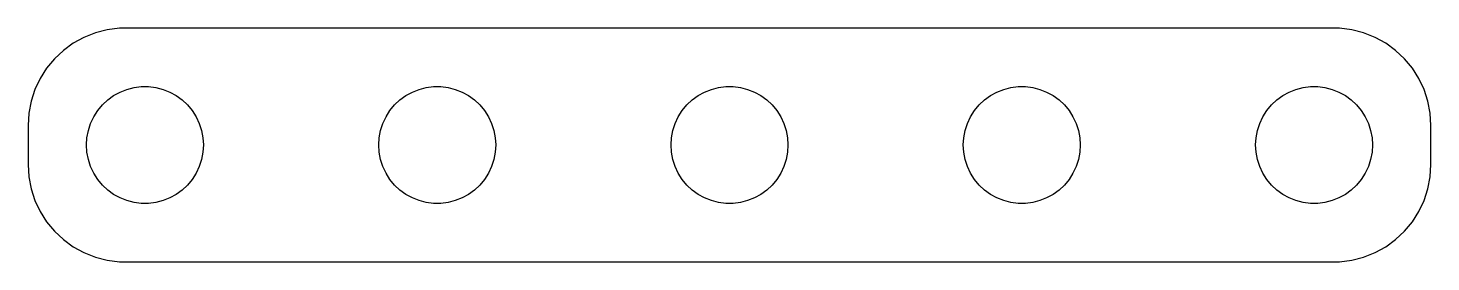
# Model space of a CAD drawing. Header units: metres. Extents: x 9 to 81, y 9 to 21.
import ezdxf

# ---------------------------------------------------------------- set-up
doc = ezdxf.new("R2010")
doc.units = ezdxf.units.M

msp = doc.modelspace()

# ---------------------------------------------------------------- linework, layer by layer
for p, q in [((13.0631, 20.9114), (12.4549, 20.7553)), ((13.686, 20.9901), (13.0631, 20.9114)), ((14, 20.9901), (13.686, 20.9901)), ((76, 21), (14, 21)), ((14, 21), (14, 20.9901)), ((76, 20.9901), (76, 21)), ((76.3139, 20.9901), (76, 20.9901)), ((76.9369, 20.9114), (76.3139, 20.9901)), ((77.5451, 20.7553), (76.9369, 20.9114)), ((11.3209, 20.2216), (10.8129, 19.8526)), ((11.8711, 20.5241), (11.3209, 20.2216)), ((12.4549, 20.7553), (11.8711, 20.5241)), ((78.1289, 20.5241), (77.5451, 20.7553)), ((78.6791, 20.2216), (78.1289, 20.5241)), ((79.1871, 19.8526), (78.6791, 20.2216)), ((10.8129, 19.8526), (10.3551, 19.4227)), ((79.6448, 19.4227), (79.1871, 19.8526)), ((9.95491, 18.9389), (9.61845, 18.4088)), ((10.3551, 19.4227), (9.95491, 18.9389)), ((80.0451, 18.9389), (79.6448, 19.4227)), ((80.3815, 18.4088), (80.0451, 18.9389)), ((9.61845, 18.4088), (9.3511, 17.8406)), ((80.6489, 17.8406), (80.3815, 18.4088)), ((9.3511, 17.8406), (9.15707, 17.2434)), ((12.8131, 17.0536), (13.0877, 17.3115)), ((13.0877, 17.3115), (13.3925, 17.533)), ((13.3925, 17.533), (13.7227, 17.7145)), ((13.7227, 17.7145), (14.0729, 17.8532)), ((14.0729, 17.8532), (14.4379, 17.9469)), ((14.4379, 17.9469), (14.8116, 17.9941)), ((14.8116, 17.9941), (15.1884, 17.9941)), ((15.1884, 17.9941), (15.5621, 17.9469)), ((15.5621, 17.9469), (15.927, 17.8532)), ((15.927, 17.8532), (16.2773, 17.7145)), ((16.2773, 17.7145), (16.6075, 17.533)), ((16.6075, 17.533), (16.9123, 17.3115)), ((16.9123, 17.3115), (17.1869, 17.0536)), ((27.8131, 17.0536), (28.0877, 17.3115)), ((28.0877, 17.3115), (28.3925, 17.533)), ((28.3925, 17.533), (28.7227, 17.7145)), ((28.7227, 17.7145), (29.0729, 17.8532)), ((29.0729, 17.8532), (29.4379, 17.9469)), ((29.4379, 17.9469), (29.8116, 17.9941)), ((29.8116, 17.9941), (30.1884, 17.9941)), ((30.1884, 17.9941), (30.5621, 17.9469)), ((30.5621, 17.9469), (30.927, 17.8532)), ((30.927, 17.8532), (31.2773, 17.7145)), ((31.2773, 17.7145), (31.6075, 17.533)), ((31.6075, 17.533), (31.9123, 17.3115)), ((31.9123, 17.3115), (32.1869, 17.0536)), ((42.8131, 17.0536), (43.0877, 17.3115)), ((43.0877, 17.3115), (43.3925, 17.533)), ((43.3925, 17.533), (43.7227, 17.7145)), ((43.7227, 17.7145), (44.0729, 17.8532)), ((44.0729, 17.8532), (44.4379, 17.9469)), ((44.4379, 17.9469), (44.8116, 17.9941)), ((44.8116, 17.9941), (45.1884, 17.9941)), ((45.1884, 17.9941), (45.5621, 17.9469)), ((45.5621, 17.9469), (45.927, 17.8532)), ((45.927, 17.8532), (46.2773, 17.7145)), ((46.2773, 17.7145), (46.6075, 17.533)), ((46.6075, 17.533), (46.9123, 17.3115)), ((46.9123, 17.3115), (47.1869, 17.0536)), ((57.8131, 17.0536), (58.0877, 17.3115)), ((58.0877, 17.3115), (58.3925, 17.533)), ((58.3925, 17.533), (58.7227, 17.7145)), ((58.7227, 17.7145), (59.0729, 17.8532)), ((59.0729, 17.8532), (59.4379, 17.9469)), ((59.4379, 17.9469), (59.8116, 17.9941)), ((59.8116, 17.9941), (60.1884, 17.9941)), ((60.1884, 17.9941), (60.5621, 17.9469)), ((60.5621, 17.9469), (60.927, 17.8532)), ((60.927, 17.8532), (61.2773, 17.7145)), ((61.2773, 17.7145), (61.6075, 17.533)), ((61.6075, 17.533), (61.9123, 17.3115)), ((61.9123, 17.3115), (62.1869, 17.0536)), ((72.8131, 17.0536), (73.0877, 17.3115)), ((73.0877, 17.3115), (73.3925, 17.533)), ((73.3925, 17.533), (73.7227, 17.7145)), ((73.7227, 17.7145), (74.0729, 17.8532)), ((74.0729, 17.8532), (74.4379, 17.9469)), ((74.4379, 17.9469), (74.8116, 17.9941)), ((74.8116, 17.9941), (75.1884, 17.9941)), ((75.1884, 17.9941), (75.5621, 17.9469)), ((75.5621, 17.9469), (75.927, 17.8532)), ((75.927, 17.8532), (76.2773, 17.7145)), ((76.2773, 17.7145), (76.6075, 17.533)), ((76.6075, 17.533), (76.9123, 17.3115)), ((76.9123, 17.3115), (77.1869, 17.0536)), ((80.8429, 17.2434), (80.6489, 17.8406)), ((9.03941, 16.6267), (9, 16)), ((9.15707, 17.2434), (9.03941, 16.6267)), ((12.3711, 16.4453), (12.5729, 16.7634)), ((12.5729, 16.7634), (12.8131, 17.0536)), ((17.1869, 17.0536), (17.427, 16.7634)), ((17.427, 16.7634), (17.6289, 16.4453)), ((27.3711, 16.4453), (27.5729, 16.7634)), ((27.5729, 16.7634), (27.8131, 17.0536)), ((32.1869, 17.0536), (32.427, 16.7634)), ((32.427, 16.7634), (32.6289, 16.4453)), ((42.3711, 16.4453), (42.5729, 16.7634)), ((42.5729, 16.7634), (42.8131, 17.0536)), ((47.1869, 17.0536), (47.427, 16.7634)), ((47.427, 16.7634), (47.6289, 16.4453)), ((57.3711, 16.4453), (57.5729, 16.7634)), ((57.5729, 16.7634), (57.8131, 17.0536)), ((62.1869, 17.0536), (62.427, 16.7634)), ((62.427, 16.7634), (62.6289, 16.4453)), ((72.3711, 16.4453), (72.5729, 16.7634)), ((72.5729, 16.7634), (72.8131, 17.0536)), ((77.1869, 17.0536), (77.427, 16.7634)), ((77.427, 16.7634), (77.6289, 16.4453)), ((80.9606, 16.6267), (80.8429, 17.2434)), ((81, 16), (80.9606, 16.6267)), ((9, 16), (9, 14)), ((12.0942, 15.7461), (12.2107, 16.1044)), ((12.2107, 16.1044), (12.3711, 16.4453)), ((17.6289, 16.4453), (17.7893, 16.1044)), ((17.7893, 16.1044), (17.9057, 15.7461)), ((27.0942, 15.7461), (27.2107, 16.1044)), ((27.2107, 16.1044), (27.3711, 16.4453)), ((32.6289, 16.4453), (32.7893, 16.1044)), ((32.7893, 16.1044), (32.9057, 15.7461)), ((42.0942, 15.7461), (42.2107, 16.1044)), ((42.2107, 16.1044), (42.3711, 16.4453)), ((47.6289, 16.4453), (47.7893, 16.1044)), ((47.7893, 16.1044), (47.9057, 15.7461)), ((57.0942, 15.7461), (57.2107, 16.1044)), ((57.2107, 16.1044), (57.3711, 16.4453)), ((62.6289, 16.4453), (62.7893, 16.1044)), ((62.7893, 16.1044), (62.9057, 15.7461)), ((72.0942, 15.7461), (72.2107, 16.1044)), ((72.2107, 16.1044), (72.3711, 16.4453)), ((77.6289, 16.4453), (77.7893, 16.1044)), ((77.7893, 16.1044), (77.9057, 15.7461)), ((81, 14), (81, 16)), ((12, 15), (12.0237, 15.376)), ((12.0237, 15.376), (12.0942, 15.7461)), ((17.9057, 15.7461), (17.9763, 15.376)), ((17.9763, 15.376), (18, 15)), ((27, 15), (27.0237, 15.376)), ((27.0237, 15.376), (27.0942, 15.7461)), ((32.9057, 15.7461), (32.9763, 15.376)), ((32.9763, 15.376), (33, 15)), ((42, 15), (42.0237, 15.376)), ((42.0237, 15.376), (42.0942, 15.7461)), ((47.9057, 15.7461), (47.9763, 15.376)), ((47.9763, 15.376), (48, 15)), ((57, 15), (57.0237, 15.376)), ((57.0237, 15.376), (57.0942, 15.7461)), ((62.9057, 15.7461), (62.9763, 15.376)), ((62.9763, 15.376), (63, 15)), ((72, 15), (72.0237, 15.376)), ((72.0237, 15.376), (72.0942, 15.7461)), ((77.9057, 15.7461), (77.9763, 15.376)), ((77.9763, 15.376), (78, 15)), ((12.0237, 14.624), (12, 15)), ((12.0942, 14.2539), (12.0237, 14.624)), ((17.9763, 14.624), (17.9057, 14.2539)), ((18, 15), (17.9763, 14.624)), ((27.0237, 14.624), (27, 15)), ((27.0942, 14.2539), (27.0237, 14.624)), ((32.9763, 14.624), (32.9057, 14.2539)), ((33, 15), (32.9763, 14.624)), ((42.0237, 14.624), (42, 15)), ((42.0942, 14.2539), (42.0237, 14.624)), ((47.9763, 14.624), (47.9057, 14.2539)), ((48, 15), (47.9763, 14.624)), ((57.0237, 14.624), (57, 15)), ((57.0942, 14.2539), (57.0237, 14.624)), ((62.9763, 14.624), (62.9057, 14.2539)), ((63, 15), (62.9763, 14.624)), ((72.0237, 14.624), (72, 15)), ((72.0942, 14.2539), (72.0237, 14.624)), ((77.9763, 14.624), (77.9057, 14.2539)), ((78, 15), (77.9763, 14.624)), ((9, 14), (9.03941, 13.3733)), ((12.2107, 13.8956), (12.0942, 14.2539)), ((12.3711, 13.5547), (12.2107, 13.8956)), ((17.7893, 13.8956), (17.6289, 13.5547)), ((17.9057, 14.2539), (17.7893, 13.8956)), ((27.2107, 13.8956), (27.0942, 14.2539)), ((27.3711, 13.5547), (27.2107, 13.8956)), ((32.7893, 13.8956), (32.6289, 13.5547)), ((32.9057, 14.2539), (32.7893, 13.8956)), ((42.2107, 13.8956), (42.0942, 14.2539)), ((42.3711, 13.5547), (42.2107, 13.8956)), ((47.7893, 13.8956), (47.6289, 13.5547)), ((47.9057, 14.2539), (47.7893, 13.8956)), ((57.2107, 13.8956), (57.0942, 14.2539)), ((57.3711, 13.5547), (57.2107, 13.8956)), ((62.7893, 13.8956), (62.6289, 13.5547)), ((62.9057, 14.2539), (62.7893, 13.8956)), ((72.2107, 13.8956), (72.0942, 14.2539)), ((72.3711, 13.5547), (72.2107, 13.8956)), ((77.7893, 13.8956), (77.6289, 13.5547)), ((77.9057, 14.2539), (77.7893, 13.8956)), ((80.9606, 13.3733), (81, 14)), ((9.03941, 13.3733), (9.15707, 12.7565)), ((12.5729, 13.2366), (12.3711, 13.5547)), ((12.8131, 12.9464), (12.5729, 13.2366)), ((17.427, 13.2366), (17.1869, 12.9464)), ((17.6289, 13.5547), (17.427, 13.2366)), ((27.5729, 13.2366), (27.3711, 13.5547)), ((27.8131, 12.9464), (27.5729, 13.2366)), ((32.427, 13.2366), (32.1869, 12.9464)), ((32.6289, 13.5547), (32.427, 13.2366)), ((42.5729, 13.2366), (42.3711, 13.5547)), ((42.8131, 12.9464), (42.5729, 13.2366)), ((47.427, 13.2366), (47.1869, 12.9464)), ((47.6289, 13.5547), (47.427, 13.2366)), ((57.5729, 13.2366), (57.3711, 13.5547)), ((57.8131, 12.9464), (57.5729, 13.2366)), ((62.427, 13.2366), (62.1869, 12.9464)), ((62.6289, 13.5547), (62.427, 13.2366)), ((72.5729, 13.2366), (72.3711, 13.5547)), ((72.8131, 12.9464), (72.5729, 13.2366)), ((77.427, 13.2366), (77.1869, 12.9464)), ((77.6289, 13.5547), (77.427, 13.2366)), ((80.8429, 12.7565), (80.9606, 13.3733)), ((9.15707, 12.7565), (9.3511, 12.1594)), ((13.0877, 12.6884), (12.8131, 12.9464)), ((13.3925, 12.467), (13.0877, 12.6884)), ((13.7227, 12.2855), (13.3925, 12.467)), ((14.0729, 12.1468), (13.7227, 12.2855)), ((16.2773, 12.2855), (15.927, 12.1468)), ((16.6075, 12.467), (16.2773, 12.2855)), ((16.9123, 12.6884), (16.6075, 12.467)), ((17.1869, 12.9464), (16.9123, 12.6884)), ((28.0877, 12.6884), (27.8131, 12.9464)), ((28.3925, 12.467), (28.0877, 12.6884)), ((28.7227, 12.2855), (28.3925, 12.467)), ((29.0729, 12.1468), (28.7227, 12.2855)), ((31.2773, 12.2855), (30.927, 12.1468)), ((31.6075, 12.467), (31.2773, 12.2855)), ((31.9123, 12.6884), (31.6075, 12.467)), ((32.1869, 12.9464), (31.9123, 12.6884)), ((43.0877, 12.6884), (42.8131, 12.9464)), ((43.3925, 12.467), (43.0877, 12.6884)), ((43.7227, 12.2855), (43.3925, 12.467)), ((44.0729, 12.1468), (43.7227, 12.2855)), ((46.2773, 12.2855), (45.927, 12.1468)), ((46.6075, 12.467), (46.2773, 12.2855)), ((46.9123, 12.6884), (46.6075, 12.467)), ((47.1869, 12.9464), (46.9123, 12.6884)), ((58.0877, 12.6884), (57.8131, 12.9464)), ((58.3925, 12.467), (58.0877, 12.6884)), ((58.7227, 12.2855), (58.3925, 12.467)), ((59.0729, 12.1468), (58.7227, 12.2855)), ((61.2773, 12.2855), (60.927, 12.1468)), ((61.6075, 12.467), (61.2773, 12.2855)), ((61.9123, 12.6884), (61.6075, 12.467)), ((62.1869, 12.9464), (61.9123, 12.6884)), ((73.0877, 12.6884), (72.8131, 12.9464)), ((73.3925, 12.467), (73.0877, 12.6884)), ((73.7227, 12.2855), (73.3925, 12.467)), ((74.0729, 12.1468), (73.7227, 12.2855)), ((76.2773, 12.2855), (75.927, 12.1468)), ((76.6075, 12.467), (76.2773, 12.2855)), ((76.9123, 12.6884), (76.6075, 12.467)), ((77.1869, 12.9464), (76.9123, 12.6884)), ((80.6489, 12.1594), (80.8429, 12.7565)), ((9.3511, 12.1594), (9.61845, 11.5912)), ((9.61845, 11.5912), (9.95491, 11.0611)), ((14.4379, 12.0531), (14.0729, 12.1468)), ((14.8116, 12.0059), (14.4379, 12.0531)), ((15.1884, 12.0059), (14.8116, 12.0059)), ((15.5621, 12.0531), (15.1884, 12.0059)), ((15.927, 12.1468), (15.5621, 12.0531)), ((29.4379, 12.0531), (29.0729, 12.1468)), ((29.8116, 12.0059), (29.4379, 12.0531)), ((30.1884, 12.0059), (29.8116, 12.0059)), ((30.5621, 12.0531), (30.1884, 12.0059)), ((30.927, 12.1468), (30.5621, 12.0531)), ((44.4379, 12.0531), (44.0729, 12.1468)), ((44.8116, 12.0059), (44.4379, 12.0531)), ((45.1884, 12.0059), (44.8116, 12.0059)), ((45.5621, 12.0531), (45.1884, 12.0059)), ((45.927, 12.1468), (45.5621, 12.0531)), ((59.4379, 12.0531), (59.0729, 12.1468)), ((59.8116, 12.0059), (59.4379, 12.0531)), ((60.1884, 12.0059), (59.8116, 12.0059)), ((60.5621, 12.0531), (60.1884, 12.0059)), ((60.927, 12.1468), (60.5621, 12.0531)), ((74.4379, 12.0531), (74.0729, 12.1468)), ((74.8116, 12.0059), (74.4379, 12.0531)), ((75.1884, 12.0059), (74.8116, 12.0059)), ((75.5621, 12.0531), (75.1884, 12.0059)), ((75.927, 12.1468), (75.5621, 12.0531)), ((80.0451, 11.0611), (80.3815, 11.5912)), ((80.3815, 11.5912), (80.6489, 12.1594)), ((9.95491, 11.0611), (10.3551, 10.5773)), ((79.6448, 10.5773), (80.0451, 11.0611)), ((10.3551, 10.5773), (10.8129, 10.1474)), ((10.8129, 10.1474), (11.3209, 9.77835)), ((78.6791, 9.77835), (79.1871, 10.1474)), ((79.1871, 10.1474), (79.6448, 10.5773)), ((11.3209, 9.77835), (11.8711, 9.47586)), ((11.8711, 9.47586), (12.4549, 9.24471)), ((77.5451, 9.24471), (78.1289, 9.47586)), ((78.1289, 9.47586), (78.6791, 9.77835)), ((12.4549, 9.24471), (13.0631, 9.08856)), ((13.0631, 9.08856), (13.686, 9.00986)), ((13.686, 9.00986), (14, 9.00986)), ((14, 9.00986), (14, 9)), ((14, 9), (76, 9)), ((76, 9.00986), (76.3139, 9.00986)), ((76, 9), (76, 9.00986)), ((76.3139, 9.00986), (76.9369, 9.08856)), ((76.9369, 9.08856), (77.5451, 9.24471))]:
    msp.add_line(p, q)

doc.saveas('drawing.dxf')
